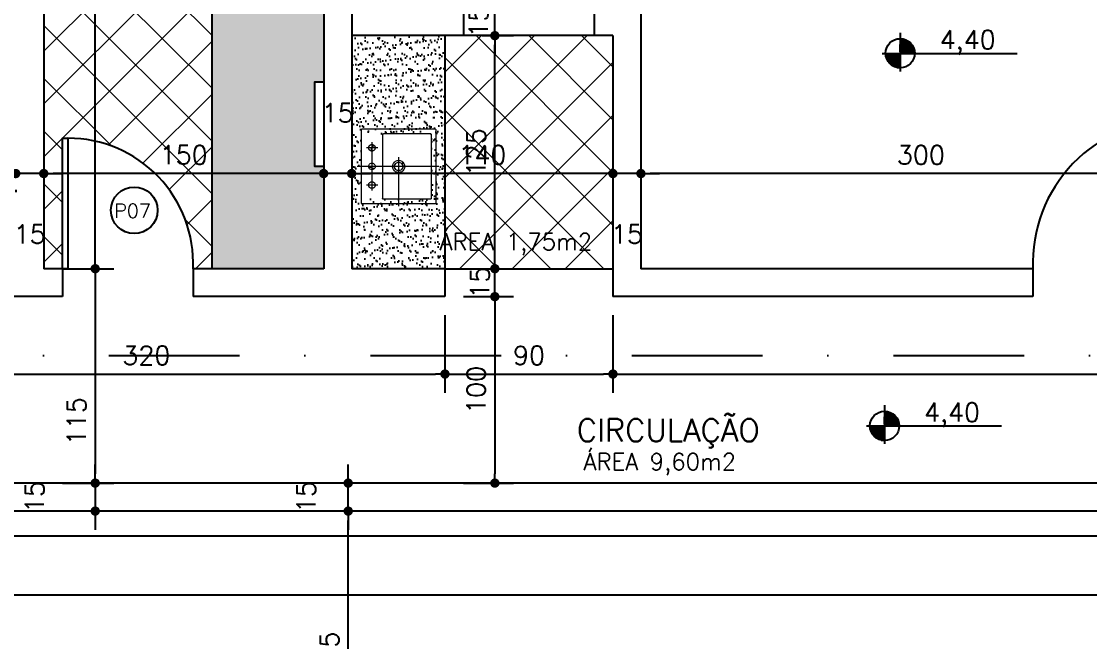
# Model space of a CAD drawing. Header units: inches. Extents: x 580771 to 672494, y 7715997 to 7829530.
# Drawn here: x 654380 to 654953, y 7723923 to 7724255 of the extents above; entities that cross this region are included whole.
import ezdxf

# ---------------------------------------------------------------- set-up
doc = ezdxf.new("R2010")
doc.units = ezdxf.units.IN
doc.header["$MEASUREMENT"] = 0
doc.header["$PDMODE"] = 2
for name, pattern in [('AXES', [0.54, 0.3, -0.08, 0.08, -0.08]), ('CACHE', [0.24, 0.12, -0.12]), ('CONTINU', [0]), ('DASHDOTX2', [2, 1, -0.5, 0, -0.5])]:
    doc.linetypes.add(name, pattern=pattern)
for name, color, linetype in [('02', 2, 'Continuous'), ('04', 4, 'Continuous'), ('1-ARQ-2', 2, 'Continuous'), ('1-ARQ-A', 1, 'Continuous'), ('Layer3', 3, 'Continuous'), ('NIVEL', 2, 'Continuous'), ('parede', 6, 'Continuous'), ('PAVTO1-ESCADA', 1, 'Continuous'), ('SIMBOLOS', 2, 'Continuous')]:
    doc.layers.add(name, color=color, linetype=linetype)
doc.layers.add('ARQ-01', color=1, linetype='Continuous', lineweight=13)
doc.layers.add('MOBILIÁRIO-02', color=2, linetype='Continuous', lineweight=20)
doc.styles.add('R80E50', font='romans.shx', dxfattribs={"height": 10})
doc.styles.add('ROMANS', font='romans', dxfattribs={"height": 0.2})
doc.dimstyles.new('ARQ50', dxfattribs={"dimscale": 50, "dimtxt": 10, "dimasz": 0.1, "dimexe": 0.2, "dimexo": 0.2, "dimgap": 0.1, "dimtad": 1, "dimdec": 0, "dimzin": 12, "dimdsep": 46, "dimtxsty": 'R80E50', "dimblk1": 'DOT', "dimblk2": 'DOT', "dimsah": 1, "dimcen": 0.4, "dimclrd": 15, "dimclre": 15, "dimclrt": 3, "dimadec": 0, "dimazin": 0, "dimtfac": 1, "dimtdec": 0, "dimtmove": 2, "dimatfit": 3, "dimldrblk": 'DOT', "dimfxl": 0.2, "dimtolj": 1, "dimtzin": 12, "dimarcsym": 0})
pattern_1 = [(37.5, (0, -41893.4593), (-0.1889800743, 5.780471307), [0, -4.56, 0, -5.1, 0, -4.875]), (7.5, (0, -41893.459), (5.309330116, 8.466438196), [0, -2.46, 0, -4.11, 0, -1.575]), (327.5, (-3.69, -41893.4593), (9.3424255853, 0.0169771606), [0, -1.5, 0, -5.4, 0, -7.05]), (317.5, (-3.69, -41893.459), (9.018379814, 2.633026695), [0, -0.75, 0, -3.54, 0, -4.05])]
pattern_2 = [(45, (0, -41893.46), (-14.142135624, 14.142135624), []), (135, (0, -41893.46), (-14.142135624, -14.142135624), [])]

# ---------------------------------------------------------------- blocks, each defined once
blk = doc.blocks.new('7408317_p')
at = {"linetype": 'Continuous'}
for p, q in [((-0.1983, 0.2005), (-0.2, 0.1987)), ((0.1982, 0.2005), (0.2, 0.1987)), ((-0.2, -0.1977), (-0.1983, -0.1995)), ((0.2, -0.1977), (0.1982, -0.1995))]:
    blk.add_line(p, q, dxfattribs=at)
at = {"linetype": 'CONTINU'}
for points in [[(-0.2, -0.1977), (-0.2, 0.1987)], [(-0.1983, 0.2005), (0.1982, 0.2005)], [(0.2, -0.1977), (0.2, 0.1987)], [(-0.175, -0.1695), (-0.1753, 0.0825)], [(-0.1703, 0.0875), (0.1704, 0.0875)], [(0.175, -0.1701), (0.1754, 0.0825)], [(-0.1983, -0.1995), (0.1982, -0.1995)], [(-0.17, -0.1745), (0.1706, -0.1745)]]:
    blk.add_lwpolyline(points, dxfattribs=at)
at = {"linetype": 'AXES'}
for points in [[(-0.1, 0.1125), (-0.1, 0.173)], [(0, -0.032), (0, 0.223)], [(0, -0.2156), (0, 0.2156)], [(0.1, 0.1125), (0.1, 0.173)], [(-0.1299, 0.144), (0.1299, 0.144)], [(-0.0506, 0.0005), (0.2124, 0.0005)]]:
    blk.add_lwpolyline(points, dxfattribs=at)
at = {"linetype": 'CACHE'}
for points in [[(-0.1, 0.1615, 1.00004), (-0.1, 0.1265)], [(-0.1, 0.1265, 1.000058), (-0.1, 0.1615)], [(0.1, 0.1615, 1.000022), (0.1, 0.1265)], [(0.1, 0.1265, 1.000056), (0.1, 0.1615)]]:
    blk.add_lwpolyline(points, format="xyb", dxfattribs=at)
at = {"linetype": 'CONTINU'}
for points in [[(0, 0.1615, 1.00026), (0, 0.1265)], [(0, 0.1265, 1.000277), (0, 0.1615)], [(-0.1703, 0.0875, 0.414587), (-0.1753, 0.0825)], [(0.1754, 0.0825, 0.414612), (0.1704, 0.0875)], [(0, 0.033, 1.000349), (0, -0.032)], [(0, 0.0227, 1.000759), (0, -0.0218)], [(0, -0.032, 1.000654), (0, 0.033)], [(0, -0.0218, 1.000698), (0, 0.0227)], [(-0.1736, -0.173, -0.197042), (-0.175, -0.1695)], [(-0.175, -0.1695, 0.414578), (-0.17, -0.1745)], [(0.1706, -0.1745, 0.413833), (0.175, -0.1701)], [(-0.17, -0.1745, -0.19704), (-0.1736, -0.173)]]:
    blk.add_lwpolyline(points, format="xyb", dxfattribs=at)
blk = doc.blocks.new('*X31')
at = {"color": 0}
for p, q in [((-1683.05, 3892), (-1680, 3892)), ((-1683.05, 3891), (-1680, 3891)), ((-1683.05, 3890), (-1680, 3890)), ((-1680, 3888), (-1680, 3892.29)), ((-1679, 3888), (-1679, 3891.98)), ((-1678, 3888), (-1678, 3891.57)), ((-1677, 3888), (-1677, 3891.05)), ((-1676, 3888), (-1676, 3890.4)), ((-1683.05, 3889), (-1680, 3889)), ((-1683.05, 3888), (-1680, 3888)), ((-1683.05, 3882), (-1680, 3882)), ((-1683, 3882), (-1683, 3888)), ((-1682, 3882), (-1682, 3888)), ((-1681, 3882), (-1681, 3888)), ((-1680, 3882), (-1680, 3888)), ((-1680, 3888), (-1674, 3888)), ((-1680, 3887), (-1674, 3887)), ((-1680, 3886), (-1674, 3886)), ((-1680, 3885), (-1674, 3885)), ((-1680, 3884), (-1674, 3884)), ((-1680, 3883), (-1674, 3883)), ((-1680, 3880.69), (-1680, 3882)), ((-1680, 3882), (-1674, 3882)), ((-1679, 3880.69), (-1679, 3882)), ((-1678, 3880.69), (-1678, 3882)), ((-1677, 3880.69), (-1677, 3882)), ((-1676, 3880.69), (-1676, 3882)), ((-1675, 3888), (-1675, 3889.59)), ((-1675, 3880.69), (-1675, 3882)), ((-1674, 3888), (-1674, 3888.57)), ((-1674, 3882), (-1674, 3888)), ((-1674, 3888), (-1673.54, 3888)), ((-1674, 3880.69), (-1674, 3882)), ((-1674, 3882), (-1671.12, 3882)), ((-1673, 3882), (-1673, 3887.24)), ((-1672, 3882), (-1672, 3885.37)), ((-1695.03, 3880), (-1692, 3880)), ((-1694.93, 3879), (-1692, 3879)), ((-1694.74, 3878), (-1692, 3878)), ((-1694.47, 3877), (-1692, 3877)), ((-1694.1, 3876), (-1692, 3876)), ((-1694, 3875.78), (-1694, 3876)), ((-1693, 3873.98), (-1693, 3876)), ((-1692, 3876), (-1692, 3880.69)), ((-1692, 3872.69), (-1692, 3876)), ((-1692, 3876), (-1686, 3876)), ((-1692, 3875), (-1686, 3875)), ((-1692, 3874), (-1686, 3874)), ((-1692, 3873), (-1686, 3873)), ((-1691, 3876), (-1691, 3880.69)), ((-1690, 3876), (-1690, 3880.69)), ((-1689, 3876), (-1689, 3880.69)), ((-1688, 3876), (-1688, 3880.69)), ((-1687, 3876), (-1687, 3880.69)), ((-1686, 3876), (-1686, 3880.69)), ((-1686, 3880), (-1683.05, 3880)), ((-1686, 3879), (-1683.05, 3879)), ((-1686, 3878), (-1683.05, 3878)), ((-1686, 3877), (-1683.05, 3877)), ((-1686, 3870), (-1686, 3876)), ((-1686, 3876), (-1683.05, 3876)), ((-1685, 3870), (-1685, 3876)), ((-1684, 3870), (-1684, 3876)), ((-1683.05, 3881), (-1680, 3881)), ((-1674, 3881), (-1671.05, 3881)), ((-1691.33, 3872), (-1686, 3872)), ((-1690.13, 3871), (-1686, 3871)), ((-1688.51, 3870), (-1686, 3870)), ((-1688, 3869.76), (-1688, 3870)), ((-1687, 3869.36), (-1687, 3870)), ((-1686, 3869.06), (-1686, 3870)), ((-1686, 3870), (-1683.05, 3870)), ((-1685.77, 3869), (-1683.05, 3869))]:
    blk.add_line(p, q, dxfattribs=at)
blk = doc.blocks.new('_DOT')
at = {"color": 0, "linetype": 'ByBlock'}
blk.add_line((-0.5, 0), (-1, 0), dxfattribs=at)
at = {"color": 0, "linetype": 'ByBlock', "const_width": 0.5}
blk.add_lwpolyline([(-0.25, 0, 1), (0.25, 0, 1)], format="xyb", close=True, dxfattribs=at)
blk = doc.blocks.new('*D1354')
at = {"layer": 'Defpoints', "color": 0, "transparency": 16777216}
for p in [(653577.19, 7724007.68), (655247.19, 7724007.68), (653577.19, 7723979.22)]:
    blk.add_point(p, dxfattribs=at)
at = {"layer": 'NIVEL', "color": 15, "lineweight": -2, "transparency": 16777216}
for p, q in [((653577.19, 7723997.68), (653577.19, 7723969.22)), ((655247.19, 7723997.68), (655247.19, 7723969.22)), ((655242.19, 7723979.22), (653582.19, 7723979.22))]:
    blk.add_line(p, q, dxfattribs=at)
at = {"layer": 'NIVEL', "color": 15, "lineweight": -2, "transparency": 16777216, "xscale": 5, "yscale": 5, "zscale": 5, "rotation": 180}
blk.add_blockref('_DOT', (653577.19, 7723979.22), dxfattribs=at)
at = {"layer": 'NIVEL', "color": 15, "lineweight": -2, "transparency": 16777216, "xscale": 5, "yscale": 5, "zscale": 5}
blk.add_blockref('_DOT', (655247.19, 7723979.22), dxfattribs=at)
at = {"layer": 'NIVEL', "color": 3, "transparency": 16777216, "insert": (654324.07, 7723990.81), "char_height": 10, "attachment_point": 5, "style": 'R80E50'}
blk.add_mtext('\\A1;1670', dxfattribs=at)
blk = doc.blocks.new('*D1369')
at = {"layer": 'Defpoints', "color": 0, "transparency": 16777216}
for p in [(652697.19, 7724000.18), (655872.19, 7723992.68), (652697.19, 7723947.63)]:
    blk.add_point(p, dxfattribs=at)
at = {"layer": 'NIVEL', "color": 15, "lineweight": -2, "transparency": 16777216}
for p, q in [((652697.19, 7723990.18), (652697.19, 7723937.63)), ((655872.19, 7723982.68), (655872.19, 7723937.63)), ((655867.19, 7723947.63), (652702.19, 7723947.63))]:
    blk.add_line(p, q, dxfattribs=at)
at = {"layer": 'NIVEL', "color": 15, "lineweight": -2, "transparency": 16777216, "xscale": 5, "yscale": 5, "zscale": 5, "rotation": 180}
blk.add_blockref('_DOT', (652697.19, 7723947.63), dxfattribs=at)
at = {"layer": 'NIVEL', "color": 15, "lineweight": -2, "transparency": 16777216, "xscale": 5, "yscale": 5, "zscale": 5}
blk.add_blockref('_DOT', (655872.19, 7723947.63), dxfattribs=at)
at = {"layer": 'NIVEL', "color": 3, "transparency": 16777216, "insert": (654284.69, 7723957.63), "char_height": 10, "attachment_point": 5, "style": 'R80E50'}
blk.add_mtext('\\A1;3175', dxfattribs=at)
blk = doc.blocks.new('*D1337')
at = {"layer": 'Defpoints', "color": 0, "transparency": 16777216}
for p in [(654287.19, 7724107.68), (654607.19, 7724107.68), (654607.19, 7724066.17)]:
    blk.add_point(p, dxfattribs=at)
at = {"layer": 'NIVEL', "color": 15, "lineweight": -2, "transparency": 16777216}
for p, q in [((654287.19, 7724097.68), (654287.19, 7724056.17)), ((654607.19, 7724097.68), (654607.19, 7724056.17)), ((654292.19, 7724066.17), (654602.19, 7724066.17))]:
    blk.add_line(p, q, dxfattribs=at)
at = {"layer": 'NIVEL', "color": 15, "lineweight": -2, "transparency": 16777216, "xscale": 5, "yscale": 5, "zscale": 5, "rotation": 180}
blk.add_blockref('_DOT', (654287.19, 7724066.17), dxfattribs=at)
at = {"layer": 'NIVEL', "color": 15, "lineweight": -2, "transparency": 16777216, "xscale": 5, "yscale": 5, "zscale": 5}
blk.add_blockref('_DOT', (654607.19, 7724066.17), dxfattribs=at)
at = {"layer": 'NIVEL', "color": 3, "transparency": 16777216, "insert": (654447.19, 7724076.17), "char_height": 10, "attachment_point": 5, "style": 'R80E50'}
blk.add_mtext('\\A1;320', dxfattribs=at)
blk = doc.blocks.new('*D1338')
at = {"layer": 'Defpoints', "color": 0, "transparency": 16777216}
for p in [(654607.19, 7724107.68), (654697.19, 7724107.68), (654697.19, 7724066.17)]:
    blk.add_point(p, dxfattribs=at)
at = {"layer": 'NIVEL', "color": 15, "lineweight": -2, "transparency": 16777216}
for p, q in [((654607.19, 7724097.68), (654607.19, 7724056.17)), ((654697.19, 7724097.68), (654697.19, 7724056.17)), ((654612.19, 7724066.17), (654692.19, 7724066.17))]:
    blk.add_line(p, q, dxfattribs=at)
at = {"layer": 'NIVEL', "color": 15, "lineweight": -2, "transparency": 16777216, "xscale": 5, "yscale": 5, "zscale": 5, "rotation": 180}
blk.add_blockref('_DOT', (654607.19, 7724066.17), dxfattribs=at)
at = {"layer": 'NIVEL', "color": 15, "lineweight": -2, "transparency": 16777216, "xscale": 5, "yscale": 5, "zscale": 5}
blk.add_blockref('_DOT', (654697.19, 7724066.17), dxfattribs=at)
at = {"layer": 'NIVEL', "color": 3, "transparency": 16777216, "insert": (654652.19, 7724076.17), "char_height": 10, "attachment_point": 5, "style": 'R80E50'}
blk.add_mtext('\\A1;90', dxfattribs=at)
blk = doc.blocks.new('*D1339')
at = {"layer": 'Defpoints', "color": 0, "transparency": 16777216}
for p in [(654697.19, 7724107.68), (655247.19, 7724107.68), (655247.19, 7724066.17)]:
    blk.add_point(p, dxfattribs=at)
at = {"layer": 'NIVEL', "color": 15, "lineweight": -2, "transparency": 16777216}
for p, q in [((654697.19, 7724097.68), (654697.19, 7724056.17)), ((655247.19, 7724097.68), (655247.19, 7724056.17)), ((654702.19, 7724066.17), (655242.19, 7724066.17))]:
    blk.add_line(p, q, dxfattribs=at)
at = {"layer": 'NIVEL', "color": 15, "lineweight": -2, "transparency": 16777216, "xscale": 5, "yscale": 5, "zscale": 5, "rotation": 180}
blk.add_blockref('_DOT', (654697.19, 7724066.17), dxfattribs=at)
at = {"layer": 'NIVEL', "color": 15, "lineweight": -2, "transparency": 16777216, "xscale": 5, "yscale": 5, "zscale": 5}
blk.add_blockref('_DOT', (655247.19, 7724066.17), dxfattribs=at)
at = {"layer": 'NIVEL', "color": 3, "transparency": 16777216, "insert": (654972.19, 7724076.17), "char_height": 10, "attachment_point": 5, "style": 'R80E50'}
blk.add_mtext('\\A1;550', dxfattribs=at)
blk = doc.blocks.new('*D780')
at = {"layer": 'Defpoints', "color": 0, "transparency": 16777216}
for p in [(654607.19, 7724107.68), (654607.19, 7724007.68), (654633.91, 7724007.68)]:
    blk.add_point(p, dxfattribs=at)
at = {"layer": 'NIVEL', "color": 15, "lineweight": -2, "transparency": 16777216}
for p, q in [((654617.19, 7724107.68), (654643.91, 7724107.68)), ((654633.91, 7724102.68), (654633.91, 7724012.68)), ((654617.19, 7724007.68), (654643.91, 7724007.68))]:
    blk.add_line(p, q, dxfattribs=at)
at = {"layer": 'NIVEL', "color": 15, "lineweight": -2, "transparency": 16777216, "xscale": 5, "yscale": 5, "zscale": 5}
for p, rotation in [((654633.91, 7724107.68), 90), ((654633.91, 7724007.68), 270)]:
    blk.add_blockref('_DOT', p, dxfattribs=dict(at, rotation=rotation))
at = {"layer": 'NIVEL', "color": 3, "transparency": 16777216, "insert": (654623.91, 7724057.68), "char_height": 10, "attachment_point": 5, "rotation": 90, "style": 'R80E50'}
blk.add_mtext('\\A1;100', dxfattribs=at)
blk = doc.blocks.new('*D781')
at = {"layer": 'Defpoints', "color": 0, "transparency": 16777216}
for p in [(654607.19, 7724122.68), (654633.91, 7724122.68), (654607.19, 7724107.68)]:
    blk.add_point(p, dxfattribs=at)
at = {"layer": 'NIVEL', "color": 15, "lineweight": -2, "transparency": 16777216}
for p, q in [((654633.91, 7724127.68), (654633.91, 7724132.68)), ((654617.19, 7724122.68), (654643.91, 7724122.68)), ((654633.91, 7724107.68), (654633.91, 7724122.68)), ((654617.19, 7724107.68), (654643.91, 7724107.68)), ((654633.91, 7724102.68), (654633.91, 7724097.68))]:
    blk.add_line(p, q, dxfattribs=at)
at = {"layer": 'NIVEL', "color": 15, "lineweight": -2, "transparency": 16777216, "xscale": 5, "yscale": 5, "zscale": 5}
for p, rotation in [((654633.91, 7724122.68), 270), ((654633.91, 7724107.68), 90)]:
    blk.add_blockref('_DOT', p, dxfattribs=dict(at, rotation=rotation))
at = {"layer": 'NIVEL', "color": 3, "transparency": 16777216, "insert": (654625.91, 7724115.18), "char_height": 10, "attachment_point": 5, "rotation": 90, "style": 'R80E50'}
blk.add_mtext('\\A1;15', dxfattribs=at)
blk = doc.blocks.new('*D782')
at = {"layer": 'Defpoints', "color": 0, "transparency": 16777216}
for p in [(654617.19, 7724247.68), (654633.91, 7724247.68), (654607.19, 7724122.68)]:
    blk.add_point(p, dxfattribs=at)
at = {"layer": 'NIVEL', "color": 15, "lineweight": -2, "transparency": 16777216}
for p, q in [((654627.19, 7724247.68), (654643.91, 7724247.68)), ((654633.91, 7724127.68), (654633.91, 7724242.68)), ((654617.19, 7724122.68), (654643.91, 7724122.68))]:
    blk.add_line(p, q, dxfattribs=at)
at = {"layer": 'NIVEL', "color": 15, "lineweight": -2, "transparency": 16777216, "xscale": 5, "yscale": 5, "zscale": 5}
for p, rotation in [((654633.91, 7724247.68), 90), ((654633.91, 7724122.68), 270)]:
    blk.add_blockref('_DOT', p, dxfattribs=dict(at, rotation=rotation))
at = {"layer": 'NIVEL', "color": 3, "transparency": 16777216, "insert": (654623.91, 7724185.18), "char_height": 10, "attachment_point": 5, "rotation": 90, "style": 'R80E50'}
blk.add_mtext('\\A1;125', dxfattribs=at)
blk = doc.blocks.new('*D783')
at = {"layer": 'Defpoints', "color": 0, "transparency": 16777216}
for p in [(654617.19, 7724262.68), (654633.91, 7724262.68), (654617.19, 7724247.68)]:
    blk.add_point(p, dxfattribs=at)
at = {"layer": 'NIVEL', "color": 15, "lineweight": -2, "transparency": 16777216}
for p, q in [((654633.91, 7724267.68), (654633.91, 7724272.68)), ((654627.19, 7724262.68), (654643.91, 7724262.68)), ((654633.91, 7724247.68), (654633.91, 7724262.68)), ((654627.19, 7724247.68), (654643.91, 7724247.68)), ((654633.91, 7724242.68), (654633.91, 7724237.68))]:
    blk.add_line(p, q, dxfattribs=at)
at = {"layer": 'NIVEL', "color": 15, "lineweight": -2, "transparency": 16777216, "xscale": 5, "yscale": 5, "zscale": 5}
for p, rotation in [((654633.91, 7724262.68), 270), ((654633.91, 7724247.68), 90)]:
    blk.add_blockref('_DOT', p, dxfattribs=dict(at, rotation=rotation))
at = {"layer": 'NIVEL', "color": 3, "transparency": 16777216, "insert": (654625.22, 7724255.18), "char_height": 10, "attachment_point": 5, "rotation": 90, "style": 'R80E50'}
blk.add_mtext('\\A1;15', dxfattribs=at)
blk = doc.blocks.new('*D786')
at = {"layer": 'Defpoints', "color": 0, "transparency": 16777216}
for p in [(654392.19, 7724122.68), (654392.19, 7724007.68), (654419.78, 7724007.68)]:
    blk.add_point(p, dxfattribs=at)
at = {"layer": 'NIVEL', "color": 15, "lineweight": -2, "transparency": 16777216}
for p, q in [((654402.19, 7724122.68), (654429.78, 7724122.68)), ((654419.78, 7724117.68), (654419.78, 7724012.68)), ((654402.19, 7724007.68), (654429.78, 7724007.68))]:
    blk.add_line(p, q, dxfattribs=at)
at = {"layer": 'NIVEL', "color": 15, "lineweight": -2, "transparency": 16777216, "xscale": 5, "yscale": 5, "zscale": 5}
for p, rotation in [((654419.78, 7724122.68), 90), ((654419.78, 7724007.68), 270)]:
    blk.add_blockref('_DOT', p, dxfattribs=dict(at, rotation=rotation))
at = {"layer": 'NIVEL', "color": 3, "transparency": 16777216, "insert": (654409.78, 7724040.9), "char_height": 10, "attachment_point": 5, "rotation": 90, "style": 'R80E50'}
blk.add_mtext('\\A1;115', dxfattribs=at)
blk = doc.blocks.new('*D787')
at = {"layer": 'Defpoints', "color": 0, "transparency": 16777216}
for p in [(654392.19, 7724442.68), (654419.78, 7724442.68), (654392.19, 7724122.68)]:
    blk.add_point(p, dxfattribs=at)
at = {"layer": 'NIVEL', "color": 15, "lineweight": -2, "transparency": 16777216}
for p, q in [((654402.19, 7724442.68), (654429.78, 7724442.68)), ((654419.78, 7724127.68), (654419.78, 7724437.68)), ((654402.19, 7724122.68), (654429.78, 7724122.68))]:
    blk.add_line(p, q, dxfattribs=at)
at = {"layer": 'NIVEL', "color": 15, "lineweight": -2, "transparency": 16777216, "xscale": 5, "yscale": 5, "zscale": 5}
for p, rotation in [((654419.78, 7724442.68), 90), ((654419.78, 7724122.68), 270)]:
    blk.add_blockref('_DOT', p, dxfattribs=dict(at, rotation=rotation))
at = {"layer": 'NIVEL', "color": 3, "transparency": 16777216, "insert": (654409.78, 7724282.68), "char_height": 10, "attachment_point": 5, "rotation": 90, "style": 'R80E50'}
blk.add_mtext('\\A1;320', dxfattribs=at)
blk = doc.blocks.new('*D790')
at = {"layer": 'Defpoints', "color": 0, "transparency": 16777216}
for p in [(654392.19, 7724007.68), (654419.78, 7723992.68), (654444.11, 7723992.68)]:
    blk.add_point(p, dxfattribs=at)
at = {"layer": 'NIVEL', "color": 15, "lineweight": -2, "transparency": 16777216}
for p, q in [((654419.78, 7724012.68), (654419.78, 7724017.68)), ((654402.19, 7724007.68), (654429.78, 7724007.68)), ((654419.78, 7724007.68), (654419.78, 7723992.68)), ((654434.11, 7723992.68), (654409.78, 7723992.68)), ((654419.78, 7723987.68), (654419.78, 7723982.68))]:
    blk.add_line(p, q, dxfattribs=at)
at = {"layer": 'NIVEL', "color": 15, "lineweight": -2, "transparency": 16777216, "xscale": 5, "yscale": 5, "zscale": 5}
for p, rotation in [((654419.78, 7724007.68), 270), ((654419.78, 7723992.68), 90)]:
    blk.add_blockref('_DOT', p, dxfattribs=dict(at, rotation=rotation))
at = {"layer": 'NIVEL', "color": 3, "transparency": 16777216, "insert": (654387.28, 7724000.18), "char_height": 10, "attachment_point": 5, "rotation": 90, "style": 'R80E50'}
blk.add_mtext('\\A1;15', dxfattribs=at)
blk = doc.blocks.new('*D876')
at = {"layer": 'Defpoints', "color": 0, "transparency": 16777216}
for p in [(654555.33, 7723992.68), (654579.65, 7723992.68), (654547.7, 7723837.68)]:
    blk.add_point(p, dxfattribs=at)
at = {"layer": 'NIVEL', "color": 15, "lineweight": -2, "transparency": 16777216}
for p, q in [((654569.65, 7723992.68), (654545.33, 7723992.68)), ((654555.33, 7723842.68), (654555.33, 7723987.68)), ((654557.7, 7723837.68), (654565.33, 7723837.68))]:
    blk.add_line(p, q, dxfattribs=at)
at = {"layer": 'NIVEL', "color": 15, "lineweight": -2, "transparency": 16777216, "xscale": 5, "yscale": 5, "zscale": 5}
for p, rotation in [((654555.33, 7723992.68), 90), ((654555.33, 7723837.68), 270)]:
    blk.add_blockref('_DOT', p, dxfattribs=dict(at, rotation=rotation))
at = {"layer": 'NIVEL', "color": 3, "transparency": 16777216, "insert": (654545.33, 7723915.18), "char_height": 10, "attachment_point": 5, "rotation": 90, "style": 'R80E50'}
blk.add_mtext('\\A1;155', dxfattribs=at)
blk = doc.blocks.new('*D877')
at = {"layer": 'Defpoints', "color": 0, "transparency": 16777216}
for p in [(654555.33, 7724007.68), (654579.65, 7724007.68), (654579.65, 7723992.68)]:
    blk.add_point(p, dxfattribs=at)
at = {"layer": 'NIVEL', "color": 15, "lineweight": -2, "transparency": 16777216}
for p, q in [((654555.33, 7724012.68), (654555.33, 7724017.68)), ((654569.65, 7724007.68), (654545.33, 7724007.68)), ((654555.33, 7723992.68), (654555.33, 7724007.68)), ((654569.65, 7723992.68), (654545.33, 7723992.68)), ((654555.33, 7723987.68), (654555.33, 7723982.68))]:
    blk.add_line(p, q, dxfattribs=at)
at = {"layer": 'NIVEL', "color": 15, "lineweight": -2, "transparency": 16777216, "xscale": 5, "yscale": 5, "zscale": 5}
for p, rotation in [((654555.33, 7724007.68), 270), ((654555.33, 7723992.68), 90)]:
    blk.add_blockref('_DOT', p, dxfattribs=dict(at, rotation=rotation))
at = {"layer": 'NIVEL', "color": 3, "transparency": 16777216, "insert": (654532.83, 7724000.18), "char_height": 10, "attachment_point": 5, "rotation": 90, "style": 'R80E50'}
blk.add_mtext('\\A1;15', dxfattribs=at)
blk = doc.blocks.new('*D1303')
at = {"layer": 'Defpoints', "color": 0, "transparency": 16777216}
for p in [(654712.19, 7724173.71), (654712.19, 7724173.71), (655012.19, 7724173.71)]:
    blk.add_point(p, dxfattribs=at)
at = {"layer": 'NIVEL', "color": 15, "lineweight": -2, "transparency": 16777216}
for p, q in [((655007.19, 7724173.71), (654717.19, 7724173.71)), ((654712.19, 7724163.71), (654712.19, 7724163.71))]:
    blk.add_line(p, q, dxfattribs=at)
at = {"layer": 'NIVEL', "color": 15, "lineweight": -2, "transparency": 16777216, "xscale": 5, "yscale": 5, "zscale": 5, "rotation": 180}
blk.add_blockref('_DOT', (654712.19, 7724173.71), dxfattribs=at)
at = {"layer": 'NIVEL', "color": 15, "lineweight": -2, "transparency": 16777216, "xscale": 5, "yscale": 5, "zscale": 5}
blk.add_blockref('_DOT', (655012.19, 7724173.71), dxfattribs=at)
at = {"layer": 'NIVEL', "color": 3, "transparency": 16777216, "insert": (654862.19, 7724183.71), "char_height": 10, "attachment_point": 5, "style": 'R80E50'}
blk.add_mtext('\\A1;300', dxfattribs=at)
blk = doc.blocks.new('*D1304')
at = {"layer": 'Defpoints', "color": 0, "transparency": 16777216}
for p in [(654697.19, 7724173.71), (654697.19, 7724173.71), (654712.19, 7724173.71)]:
    blk.add_point(p, dxfattribs=at)
at = {"layer": 'NIVEL', "color": 15, "lineweight": -2, "transparency": 16777216}
for p, q in [((654692.19, 7724173.71), (654687.19, 7724173.71)), ((654712.19, 7724173.71), (654697.19, 7724173.71)), ((654717.19, 7724173.71), (654722.19, 7724173.71)), ((654697.19, 7724163.71), (654697.19, 7724163.71)), ((654712.19, 7724163.71), (654712.19, 7724163.71))]:
    blk.add_line(p, q, dxfattribs=at)
at = {"layer": 'NIVEL', "color": 15, "lineweight": -2, "transparency": 16777216, "xscale": 5, "yscale": 5, "zscale": 5}
blk.add_blockref('_DOT', (654697.19, 7724173.71), dxfattribs=at)
at = {"layer": 'NIVEL', "color": 15, "lineweight": -2, "transparency": 16777216, "xscale": 5, "yscale": 5, "zscale": 5, "rotation": 180}
blk.add_blockref('_DOT', (654712.19, 7724173.71), dxfattribs=at)
at = {"layer": 'NIVEL', "color": 3, "transparency": 16777216, "insert": (654704.69, 7724141.21), "char_height": 10, "attachment_point": 5, "style": 'R80E50'}
blk.add_mtext('\\A1;15', dxfattribs=at)
blk = doc.blocks.new('*D1305')
at = {"layer": 'Defpoints', "color": 0, "transparency": 16777216}
for p in [(654557.19, 7724173.71), (654557.19, 7724173.71), (654697.19, 7724173.71)]:
    blk.add_point(p, dxfattribs=at)
at = {"layer": 'NIVEL', "color": 15, "lineweight": -2, "transparency": 16777216}
for p, q in [((654692.19, 7724173.71), (654562.19, 7724173.71)), ((654697.19, 7724163.71), (654697.19, 7724163.71))]:
    blk.add_line(p, q, dxfattribs=at)
at = {"layer": 'NIVEL', "color": 15, "lineweight": -2, "transparency": 16777216, "xscale": 5, "yscale": 5, "zscale": 5, "rotation": 180}
blk.add_blockref('_DOT', (654557.19, 7724173.71), dxfattribs=at)
at = {"layer": 'NIVEL', "color": 15, "lineweight": -2, "transparency": 16777216, "xscale": 5, "yscale": 5, "zscale": 5}
blk.add_blockref('_DOT', (654697.19, 7724173.71), dxfattribs=at)
at = {"layer": 'NIVEL', "color": 3, "transparency": 16777216, "insert": (654627.19, 7724183.71), "char_height": 10, "attachment_point": 5, "style": 'R80E50'}
blk.add_mtext('\\A1;140', dxfattribs=at)
blk = doc.blocks.new('*D1306')
at = {"layer": 'Defpoints', "color": 0, "transparency": 16777216}
for p in [(654542.19, 7724173.71), (654542.19, 7724173.71), (654557.19, 7724173.71)]:
    blk.add_point(p, dxfattribs=at)
at = {"layer": 'NIVEL', "color": 15, "lineweight": -2, "transparency": 16777216}
for p, q in [((654537.19, 7724173.71), (654532.19, 7724173.71)), ((654557.19, 7724173.71), (654542.19, 7724173.71)), ((654562.19, 7724173.71), (654567.19, 7724173.71))]:
    blk.add_line(p, q, dxfattribs=at)
at = {"layer": 'NIVEL', "color": 15, "lineweight": -2, "transparency": 16777216, "xscale": 5, "yscale": 5, "zscale": 5}
blk.add_blockref('_DOT', (654542.19, 7724173.71), dxfattribs=at)
at = {"layer": 'NIVEL', "color": 15, "lineweight": -2, "transparency": 16777216, "xscale": 5, "yscale": 5, "zscale": 5, "rotation": 180}
blk.add_blockref('_DOT', (654557.19, 7724173.71), dxfattribs=at)
at = {"layer": 'NIVEL', "color": 3, "transparency": 16777216, "insert": (654549.69, 7724206.21), "char_height": 10, "attachment_point": 5, "style": 'R80E50'}
blk.add_mtext('\\A1;15', dxfattribs=at)
blk = doc.blocks.new('*D1307')
at = {"layer": 'Defpoints', "color": 0, "transparency": 16777216}
for p in [(654392.19, 7724173.71), (654392.19, 7724173.71), (654542.19, 7724173.71)]:
    blk.add_point(p, dxfattribs=at)
at = {"layer": 'NIVEL', "color": 15, "lineweight": -2, "transparency": 16777216}
for p, q in [((654537.19, 7724173.71), (654397.19, 7724173.71)), ((654392.19, 7724163.71), (654392.19, 7724163.71))]:
    blk.add_line(p, q, dxfattribs=at)
at = {"layer": 'NIVEL', "color": 15, "lineweight": -2, "transparency": 16777216, "xscale": 5, "yscale": 5, "zscale": 5, "rotation": 180}
blk.add_blockref('_DOT', (654392.19, 7724173.71), dxfattribs=at)
at = {"layer": 'NIVEL', "color": 15, "lineweight": -2, "transparency": 16777216, "xscale": 5, "yscale": 5, "zscale": 5}
blk.add_blockref('_DOT', (654542.19, 7724173.71), dxfattribs=at)
at = {"layer": 'NIVEL', "color": 3, "transparency": 16777216, "insert": (654467.19, 7724183.71), "char_height": 10, "attachment_point": 5, "style": 'R80E50'}
blk.add_mtext('\\A1;150', dxfattribs=at)
blk = doc.blocks.new('*D1308')
at = {"layer": 'Defpoints', "color": 0, "transparency": 16777216}
for p in [(654377.19, 7724174.96), (654377.19, 7724173.71), (654392.19, 7724173.71)]:
    blk.add_point(p, dxfattribs=at)
at = {"layer": 'NIVEL', "color": 15, "lineweight": -2, "transparency": 16777216}
for p, q in [((654372.19, 7724173.71), (654367.19, 7724173.71)), ((654392.19, 7724173.71), (654377.19, 7724173.71)), ((654397.19, 7724173.71), (654402.19, 7724173.71)), ((654377.19, 7724164.96), (654377.19, 7724163.71)), ((654392.19, 7724163.71), (654392.19, 7724163.71))]:
    blk.add_line(p, q, dxfattribs=at)
at = {"layer": 'NIVEL', "color": 15, "lineweight": -2, "transparency": 16777216, "xscale": 5, "yscale": 5, "zscale": 5}
blk.add_blockref('_DOT', (654377.19, 7724173.71), dxfattribs=at)
at = {"layer": 'NIVEL', "color": 15, "lineweight": -2, "transparency": 16777216, "xscale": 5, "yscale": 5, "zscale": 5, "rotation": 180}
blk.add_blockref('_DOT', (654392.19, 7724173.71), dxfattribs=at)
at = {"layer": 'NIVEL', "color": 3, "transparency": 16777216, "insert": (654384.69, 7724141.21), "char_height": 10, "attachment_point": 5, "style": 'R80E50'}
blk.add_mtext('\\A1;15', dxfattribs=at)

msp = doc.modelspace()

# ---------------------------------------------------------------- hatches: boundary and pattern name
at = {"layer": 'ARQ-01'}
h = msp.add_hatch(dxfattribs=at)
h.set_pattern_fill('_USER', color=256, scale=20, angle=45, style=0, double=1, pattern_type=0)
h.set_pattern_definition(pattern_2)
h.paths.add_polyline_path([(654542.193, 7724442.685), (654392.193, 7724442.685), (654392.193, 7724404.77), (654542.193, 7724404.77)])
h.paths.add_polyline_path([(654455.467, 7724426.313, -1), (654480.467, 7724426.313, -1)], flags=16)
h.paths.add_polyline_path([(654482.193, 7724357.685), (654542.193, 7724357.685), (654542.193, 7724404.77), (654392.193, 7724404.77), (654392.193, 7724122.685), (654402.193, 7724122.685), (654402.193, 7724192.685), (654405.193, 7724192.685, -0.4270979), (654472.193, 7724122.685), (654482.193, 7724122.685)])
h.paths.add_polyline_path([(654456.788, 7724420.435), (654480.181, 7724420.435), (654480.181, 7724431.685), (654456.788, 7724431.685)], flags=24)
h.paths.add_polyline_path([(654417.282, 7724267.328), (654417.282, 7724298.042), (654402.282, 7724298.042), (654402.282, 7724267.328)], flags=24)
h.paths.add_polyline_path([(654439.7, 7724365.997), (654518.638, 7724365.997), (654518.638, 7724390.197), (654439.7, 7724390.197)], flags=24)
h = msp.add_hatch(dxfattribs=at)
h.set_pattern_fill('_USER', color=256, scale=20, angle=45, style=0, double=1, pattern_type=0)
h.set_pattern_definition(pattern_2)
h.paths.add_polyline_path([(654697.193, 7724247.685), (654687.193, 7724247.685), (654617.193, 7724247.685), (654607.193, 7724247.685), (654607.193, 7724122.685), (654697.193, 7724122.685)])
h.paths.add_polyline_path([(654631.413, 7724170.542), (654631.413, 7724199.828), (654616.413, 7724199.828), (654616.413, 7724170.542)], flags=24)
h.paths.add_polyline_path([(654602.036, 7724127.694), (654697.822, 7724127.694), (654697.822, 7724144.623), (654602.036, 7724144.623)], flags=9)
at = {"layer": 'PAVTO1-ESCADA'}
h = msp.add_hatch(dxfattribs=at)
h.set_pattern_fill('AR-SAND', color=256, scale=3, style=0)
h.set_pattern_definition(pattern_1)
h.paths.add_polyline_path([(654537.193, 7724222.685), (654542.193, 7724222.685), (654542.193, 7724277.685), (654482.193, 7724277.685), (654482.193, 7724122.685), (654542.193, 7724122.685), (654542.193, 7724177.685), (654537.193, 7724177.685)])
h.paths.add_polyline_path([(654542.193, 7724357.685), (654482.193, 7724357.685), (654482.193, 7724277.685), (654542.193, 7724277.685)])
edge = h.paths.add_edge_path(flags=16)
edge.add_arc((654534.626, 7724342.914), 1, 0, 90, ccw=False)
edge.add_line((654535.626, 7724342.914), (654535.626, 7724285.914))
edge.add_arc((654534.626, 7724285.914), 1, -90, 0, ccw=False)
edge.add_line((654534.626, 7724284.914), (654490.126, 7724284.914))
edge.add_arc((654490.126, 7724287.914), 3, 180, 270, ccw=False)
edge.add_line((654487.126, 7724287.914), (654487.126, 7724340.914))
edge.add_arc((654490.126, 7724340.914), 3, 90, 180, ccw=False)
edge.add_line((654490.126, 7724343.914), (654534.626, 7724343.914))
edge = h.paths.add_edge_path(flags=0)
edge.add_arc((654529.626, 7724337.914), 2, 0, 90, ccw=False)
edge.add_line((654531.626, 7724337.914), (654531.626, 7724290.914))
edge.add_arc((654529.626, 7724290.914), 2, -90, 0, ccw=False)
edge.add_line((654529.626, 7724288.914), (654507.938, 7724288.914))
edge.add_line((654507.938, 7724288.914), (654505.976, 7724288.914))
edge.add_arc((654505.976, 7724289.914), 1, 180, 270, ccw=False)
edge.add_line((654504.976, 7724289.914), (654531.626, 7724291.239))
edge.add_line((654531.626, 7724291.239), (654531.626, 7724337.589))
edge.add_line((654531.626, 7724337.589), (654504.976, 7724338.914))
edge.add_arc((654505.976, 7724338.914), 1, 90, 180, ccw=False)
edge.add_line((654505.976, 7724339.914), (654507.788, 7724339.914))
edge.add_line((654507.788, 7724339.914), (654529.626, 7724339.914))
edge = h.paths.add_edge_path(flags=0)
edge.add_arc((654518.626, 7724314.414), 2.8, 0, 360)
h = msp.add_hatch(dxfattribs=at)
h.set_pattern_fill('AR-SAND', color=256, scale=3, style=0)
h.set_pattern_definition(pattern_1)
h.paths.add_polyline_path([(654607.193, 7724247.685), (654557.193, 7724247.685), (654557.193, 7724122.685), (654607.193, 7724122.685)])
h.paths.add_polyline_path([(654562.367, 7724157.527), (654562.367, 7724197.527), (654562.367, 7724197.527), (654562.367, 7724157.527)], flags=16)
edge = h.paths.add_edge_path(flags=16)
edge.add_arc((654568.017, 7724167.524), 1.75, -180.00091, 0.00553, ccw=False)
edge.add_arc((654568.017, 7724167.524), 1.75, 90.00615, 180.00355, ccw=False)
edge.add_line((654568.017, 7724169.274), (654568.017, 7724175.773))
edge.add_arc((654568.017, 7724177.523), 1.75, 179.98645, 269.98541, ccw=False)
edge.add_arc((654568.017, 7724177.524), 1.75, 90.01913, 180.01716, ccw=False)
edge.add_line((654568.017, 7724179.274), (654568.016, 7724185.774))
edge.add_arc((654568.016, 7724187.524), 1.75, 179.99893, 269.99866, ccw=False)
edge.add_arc((654568.016, 7724187.524), 1.75, -0.00004, 180.00451, ccw=False)
edge.add_arc((654568.016, 7724187.524), 1.75, -90.00134, 0.00555, ccw=False)
edge.add_line((654568.016, 7724185.774), (654568.017, 7724179.274))
edge.add_arc((654568.017, 7724177.524), 1.75, -0.01258, 90.01913, ccw=False)
edge.add_line((654569.767, 7724177.524), (654562.367, 7724177.527))
edge.add_line((654562.367, 7724177.527), (654562.367, 7724195.059))
edge.add_line((654562.367, 7724195.059), (654599.867, 7724195.027))
edge.add_line((654599.867, 7724195.027), (654599.867, 7724160.023))
edge.add_line((654599.867, 7724160.023), (654562.367, 7724159.988))
edge.add_line((654562.367, 7724159.988), (654562.367, 7724177.527))
edge.add_line((654562.367, 7724177.527), (654569.767, 7724177.523))
edge.add_arc((654568.017, 7724177.523), 1.75, -90.01459, 0.00847, ccw=False)
edge.add_line((654568.017, 7724175.773), (654568.017, 7724169.274))
edge.add_arc((654568.017, 7724167.524), 1.75, 0.00107, 90.00615, ccw=False)
edge = h.paths.add_edge_path(flags=0)
edge.add_arc((654582.368, 7724177.525), 3.251, -0.02591, 180.01412, ccw=False)
edge.add_arc((654582.368, 7724177.522), 3.251, -180.04338, 0.03158, ccw=False)
edge = h.paths.add_edge_path(flags=0)
edge.add_arc((654582.368, 7724177.522), 2.225, -180.02855, 0.05142, ccw=False)
edge.add_arc((654582.368, 7724177.526), 2.225, -0.03206, 180.05493, ccw=False)

# ---------------------------------------------------------------- linework, layer by layer
at = {"layer": '04', "linetype": 'DASHDOTX2', "ltscale": 70}
msp.add_line((651204.859, 7724076.166), (656472.917, 7724076.166), dxfattribs=at)
at = {"layer": '1-ARQ-2'}
for p, q in [((654482.193, 7724357.685), (654482.193, 7724122.685)), ((654607.193, 7724247.685), (654607.193, 7724122.685))]:
    msp.add_line(p, q, dxfattribs=at)
for points in [[(654542.193, 7724222.685), (654537.193, 7724222.685), (654537.193, 7724177.685), (654542.193, 7724177.685)], [(654402.193, 7724122.685), (654402.193, 7724192.685), (654405.193, 7724192.685), (654405.193, 7724122.685), (654402.193, 7724122.685)]]:
    msp.add_lwpolyline(points, dxfattribs=at)
at = {"layer": '1-ARQ-A'}
for centre, radius, start, end in [((654999.193, 7724125.628), 77.056, 90, 182.18938), ((654405.193, 7724125.62), 67.064, 357.4911, 90)]:
    msp.add_arc(centre, radius, start, end, dxfattribs=at)
at = {"layer": 'NIVEL', "color": 2, "linetype": 'Continuous'}
for p, q in [((654851.002, 7724249.272), (654851.002, 7724228.519)), ((654913.707, 7724237.995), (654841.368, 7724237.995)), ((654842.657, 7724049.417), (654842.657, 7724028.665)), ((654905.362, 7724038.14), (654833.023, 7724038.14))]:
    msp.add_line(p, q, dxfattribs=at)
for centre in [(654851.075, 7724238.214), (654842.73, 7724038.359)]:
    msp.add_circle(centre, 7.84, dxfattribs=at)
at = {"layer": 'parede'}
for p, q in [((654392.193, 7724457.685), (654392.193, 7724122.685)), ((654542.193, 7724457.685), (654542.193, 7724122.685)), ((654557.193, 7724457.685), (654557.193, 7724122.685)), ((654712.193, 7724442.685), (654712.193, 7724122.685)), ((654617.193, 7724262.685), (654617.193, 7724247.685)), ((654687.193, 7724262.685), (654687.193, 7724247.685)), ((654617.193, 7724247.685), (654557.193, 7724247.685)), ((654697.193, 7724247.685), (654687.193, 7724247.685)), ((654697.193, 7724247.685), (654697.193, 7724107.685)), ((654402.193, 7724122.685), (654392.193, 7724122.685)), ((654402.193, 7724122.685), (654402.193, 7724107.685)), ((654542.193, 7724122.685), (654472.193, 7724122.685)), ((654472.193, 7724122.685), (654472.193, 7724107.685)), ((654607.193, 7724122.685), (654557.193, 7724122.685)), ((654607.193, 7724122.685), (654607.193, 7724107.685)), ((654922.193, 7724122.685), (654712.193, 7724122.685)), ((654922.193, 7724122.685), (654922.193, 7724107.685)), ((654402.193, 7724107.685), (654287.193, 7724107.685)), ((654607.193, 7724107.685), (654472.193, 7724107.685)), ((654922.193, 7724107.685), (654697.193, 7724107.685)), ((655247.193, 7724007.685), (653577.193, 7724007.685)), ((655872.193, 7723992.685), (652697.193, 7723992.685))]:
    msp.add_line(p, q, dxfattribs=at)
at = {"layer": 'PAVTO1-ESCADA'}
for p, q in [((654687.193, 7724247.685), (654617.193, 7724247.685)), ((654607.193, 7724122.685), (654697.193, 7724122.685))]:
    msp.add_line(p, q, dxfattribs=at)
at = {"layer": 'SIMBOLOS', "color": 2}
msp.add_circle((654440.688, 7724153.989), 12.5, dxfattribs=at)

# ---------------------------------------------------------------- block references
at = {"layer": 'MOBILIÁRIO-02', "xscale": -100, "yscale": 100, "zscale": 100, "rotation": 90}
msp.add_blockref('7408317_p', (654582.417, 7724177.524), dxfattribs=at)
at = {"layer": 'NIVEL', "color": 1, "linetype": 'Continuous', "xscale": 0.6533333333209157, "yscale": 0.6533333333209157, "zscale": 0.6533333333209157}
for p in [(655950.667, 7721702.832), (655942.322, 7721502.977)]:
    msp.add_blockref('*X31', p, dxfattribs=at)

# ---------------------------------------------------------------- texts
at = {"layer": '02', "char_height": 9, "width": 104.16053, "attachment_point": 7, "style": 'R80E50'}
for s, insert in [('\\pt63;{\\C2;ÁREA 1,75m2}', (654604.286, 7724129.944)), ('\\pt63;{\\C2;ÁREA 9,60m2}', (654681.426, 7724011.915))]:
    msp.add_mtext(s, dxfattribs=dict(at, insert=insert))
at = {"layer": 'Layer3', "style": 'R80E50'}
msp.add_text('CIRCULAÇÃO', height=12.1, dxfattribs=at).set_placement((654677.828, 7724029.993))
at = {"layer": 'NIVEL', "color": 2, "linetype": 'Continuous', "style": 'ROMANS'}
for p in [(654872.232, 7724240.52), (654863.887, 7724040.665)]:
    msp.add_text('4,40', height=10, dxfattribs=at).set_placement(p)
at = {"layer": 'SIMBOLOS', "color": 2, "style": 'ROMANS'}
msp.add_text('P07', height=7.5, dxfattribs=at).set_placement((654429.955, 7724149.985))

# ---------------------------------------------------------------- dimensions: what is measured, and where the dimension line sits
at = {"layer": 'NIVEL', "color": 4}
for base, p1, p2, picture, middle in [((654419.782, 7724442.685), (654392.193, 7724122.685), (654392.193, 7724442.685), '*D787', (654409.782, 7724282.685)), ((654633.913, 7724247.685), (654607.193, 7724122.685), (654617.193, 7724247.685), '*D782', (654623.913, 7724185.185)), ((654633.913, 7724007.685), (654607.193, 7724107.685), (654607.193, 7724007.685), '*D780', (654623.913, 7724057.685)), ((654419.782, 7723992.685), (654392.193, 7724007.685), (654444.107, 7723992.685), '*D790', (654387.282, 7724000.185)), ((654555.33, 7724007.685), (654579.654, 7723992.685), (654579.654, 7724007.685), '*D877', (654532.83, 7724000.185)), ((654555.33, 7723992.685), (654547.702, 7723837.685), (654579.654, 7723992.685), '*D876', (654545.33, 7723915.185))]:
    dim = msp.add_linear_dim(base=base, p1=p1, p2=p2, angle=90, dimstyle='ARQ50', dxfattribs=at)
    dim.commit()
    dim.dimension.update_dxf_attribs({"geometry": picture, "text_midpoint": middle})
for base, p1, p2, picture, middle in [((654633.913, 7724262.685), (654617.193, 7724247.685), (654617.193, 7724262.685), '*D783', (654625.215, 7724255.185)), ((654633.913, 7724122.685), (654607.193, 7724107.685), (654607.193, 7724122.685), '*D781', (654625.913, 7724115.185)), ((654419.782, 7724007.685), (654392.193, 7724122.685), (654392.193, 7724007.685), '*D786', (654409.782, 7724040.899))]:
    dim = msp.add_linear_dim(base=base, p1=p1, p2=p2, angle=90, dimstyle='ARQ50', dxfattribs=at)
    dim.commit()
    dim.dimension.update_dxf_attribs({"geometry": picture, "text_midpoint": middle, "dimtype": 160})
at = {"layer": 'NIVEL', "color": 3}
for base, p1, p2, picture, middle in [((654542.193, 7724173.705), (654557.193, 7724173.705), (654542.193, 7724173.705), '*D1306', (654549.693, 7724206.205)), ((654392.193, 7724173.705), (654542.193, 7724173.705), (654392.193, 7724173.705), '*D1307', (654467.193, 7724183.705)), ((654557.193, 7724173.705), (654697.193, 7724173.705), (654557.193, 7724173.705), '*D1305', (654627.193, 7724183.705)), ((654712.193, 7724173.705), (655012.193, 7724173.705), (654712.193, 7724173.705), '*D1303', (654862.193, 7724183.705)), ((654377.193, 7724173.705), (654392.193, 7724173.705), (654377.193, 7724174.955), '*D1308', (654384.693, 7724141.205)), ((654697.193, 7724173.705), (654712.193, 7724173.705), (654697.193, 7724173.705), '*D1304', (654704.693, 7724141.205))]:
    dim = msp.add_linear_dim(base=base, p1=p1, p2=p2, dimstyle='ARQ50', dxfattribs=at)
    dim.commit()
    dim.dimension.update_dxf_attribs({"geometry": picture, "text_midpoint": middle})
at = {"layer": 'NIVEL', "color": 4}
for base, p1, p2, picture, middle in [((654607.193, 7724066.166), (654287.193, 7724107.685), (654607.193, 7724107.685), '*D1337', (654447.193, 7724076.166)), ((654697.193, 7724066.166), (654607.193, 7724107.685), (654697.193, 7724107.685), '*D1338', (654652.193, 7724076.166)), ((655247.193, 7724066.166), (654697.193, 7724107.685), (655247.193, 7724107.685), '*D1339', (654972.193, 7724076.166)), ((652697.193, 7723947.63), (655872.193, 7723992.685), (652697.193, 7724000.185), '*D1369', (654284.693, 7723957.63))]:
    dim = msp.add_linear_dim(base=base, p1=p1, p2=p2, dimstyle='ARQ50', dxfattribs=at)
    dim.commit()
    dim.dimension.update_dxf_attribs({"geometry": picture, "text_midpoint": middle})
dim = msp.add_linear_dim(base=(653577.193, 7723979.215), p1=(655247.193, 7724007.685), p2=(653577.193, 7724007.685), dimstyle='ARQ50', dxfattribs=at)
dim.commit()
dim.dimension.update_dxf_attribs({"geometry": '*D1354', "text_midpoint": (654324.065, 7723990.81), "dimtype": 160})

doc.saveas('drawing.dxf')
